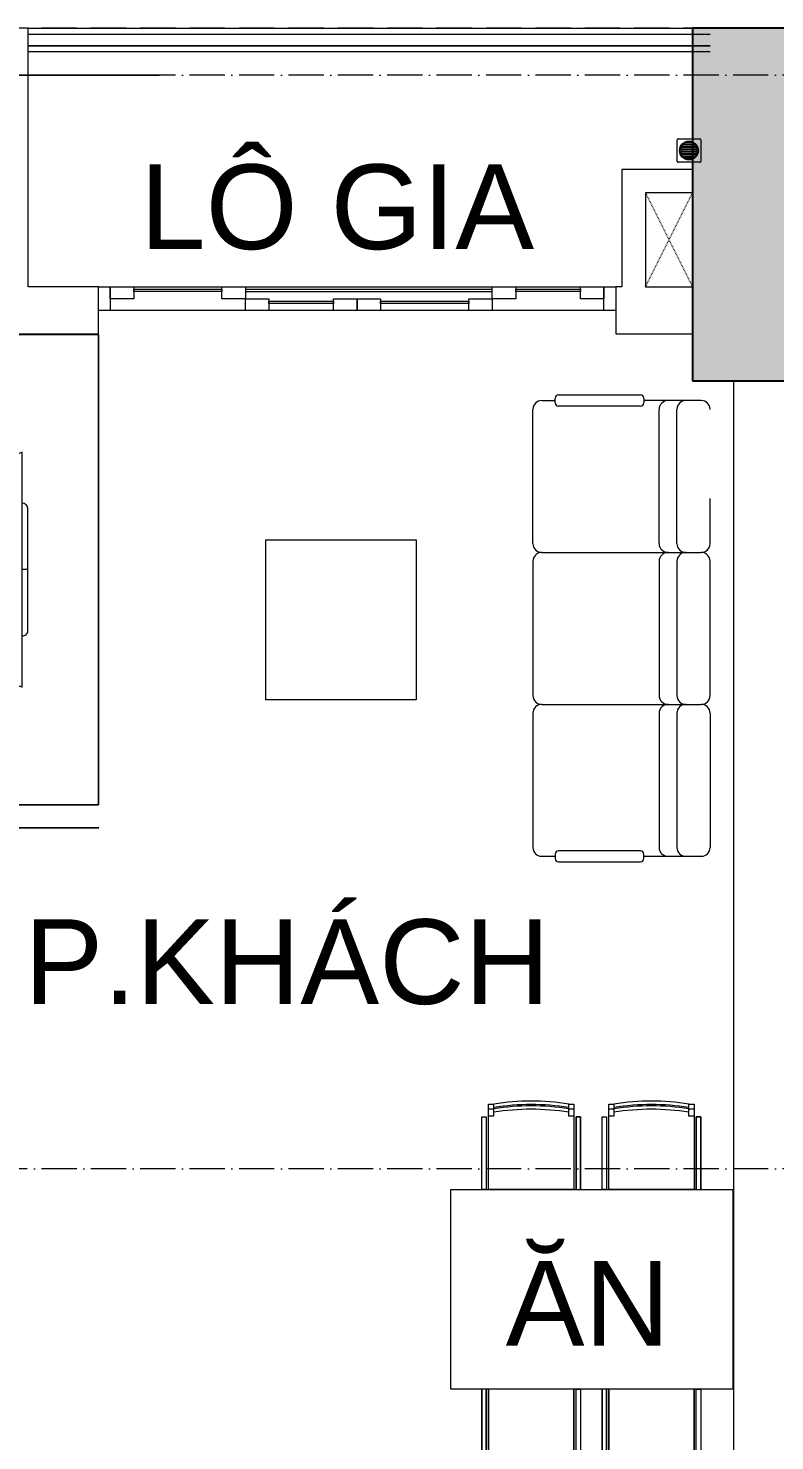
# Model space of a CAD drawing. Header units: millimetres. Extents: x -20144 to 122974, y -38328 to 48263.
# Drawn here: x 13801 to 16976, y 36593 to 42600 of the extents above; entities that cross this region are included whole.
import ezdxf

# ---------------------------------------------------------------- set-up
doc = ezdxf.new("R2010")
doc.units = ezdxf.units.MM
doc.linetypes.add('Dash', pattern=[6.35, 3.175, -3.175])
doc.linetypes.add('Grid Line', pattern=[4.2, 3, -0.6, 0, -0.6])
for name, color, linetype, lineweight in [('A-DETL-GENF', 31, 'Continuous', 5), ('A-DETL-GENF-HDLN', 161, 'Dash', 5), ('CHU', 181, 'Continuous', 5), ('CUA', 31, 'Continuous', 9), ('DIM', 1, 'Continuous', 5), ('DIM-200', 1, 'Continuous', 5), ('NET THAY 1', 41, 'Continuous', 5), ('NET-CAT', 3, 'Continuous', 15), ('NET-THAY', 2, 'Continuous', 9), ('THIET BI', 44, 'Continuous', 5), ('THIET-BI', 44, 'Continuous', 5), ('TRUC', 225, 'Continuous', 5), ('X-COT HAM$0$LC.HA', 8, 'Continuous', 9)]:
    doc.layers.add(name, color=color, linetype=linetype, lineweight=lineweight)
doc.styles.add('Arial_3', font='arial_0.ttf', dxfattribs={"height": 400})
doc.styles.add('Arial_4', font='arial_0.ttf', dxfattribs={"height": 360})
doc.dimstyles.new('Diagonal_-_2mm_Arial', dxfattribs={"dimscale": 304.8, "dimtxt": 408.10376, "dimasz": 0.984252, "dimexe": 0.656168, "dimexo": 4.593176, "dimgap": 0.098425, "dimtad": 1, "dimdec": 0, "dimzin": 0, "dimdsep": 46, "dimtxsty": 'Arial_3', "dimblk1": 'OBLIQUE', "dimblk2": 'OBLIQUE', "dimsah": 1, "dimcen": 0.09, "dimdle": 0.656168, "dimazin": 0, "dimtfac": 1, "dimtdec": 4, "dimtix": 1, "dimtmove": 0, "dimatfit": 3, "dimfxl": 0, "dimtvp": 1, "dimtolj": 1, "dimtzin": 0, "dimlwd": 9, "dimlwe": 9, "dimarcsym": 0})

# ---------------------------------------------------------------- blocks, each defined once
blk = doc.blocks.new('ALC1807-ASCENT PLAZA-KET CAU_rvt-1-MẶT BẰNG TẦNG 5 ĐẾN TẦNG 22')
at = {"layer": 'X-COT HAM$0$LC.HA'}
h = blk.add_hatch(color=256, dxfattribs=at)
h.dxf.hatch_style = 1
h.paths.add_polyline_path([(16625.4, 41099.9), (17125.4, 41099.9), (17125.4, 42599.9), (16625.4, 42599.9)])
at = {"ltscale": 1000}
blk.add_lwpolyline([(16625.4, 41099.9), (17125.4, 41099.9), (17125.4, 42599.9), (16625.4, 42599.9)], close=True, dxfattribs=at)
blk = doc.blocks.new('X-PHEU - X-PHEU-1231512-MẶT BẰNG TẦNG 5 ĐẾN TẦNG 22')
at = {"layer": 'THIET-BI'}
for p, q in [((25, 29), (25, 121)), ((29, 125), (121, 125)), ((125, 121), (125, 29)), ((42.5, 90.5), (42.5, 59.5)), ((47.5, 51.8), (47.5, 98.2)), ((52.5, 103.1), (52.5, 46.9)), ((57.5, 43.5), (57.5, 106.5)), ((62.5, 108.8), (62.5, 41.2)), ((67.5, 39.8), (67.5, 110.2)), ((72.5, 110.9), (72.5, 78.1)), ((72.5, 71.9), (72.5, 39.1)), ((77.5, 78.1), (77.5, 110.9)), ((77.5, 39.1), (77.5, 71.9)), ((82.5, 110.2), (82.5, 39.8)), ((87.5, 41.2), (87.5, 108.8)), ((92.5, 106.5), (92.5, 43.5)), ((97.5, 46.9), (97.5, 103.1)), ((102.5, 98.2), (102.5, 51.8)), ((107.5, 59.5), (107.5, 90.5)), ((121, 25), (29, 25))]:
    blk.add_line(p, q, dxfattribs=at)
blk.add_circle((75, 75), 40, dxfattribs=at)
for centre, radius, start, end in [((29, 121), 4, 90, 180), ((121, 121), 4, 0, 90), ((75, 75), 36, 139.80824, 154.52563), ((75, 75), 36, 119.0853, 128.68219), ((75, 75), 36, 102.0247, 110.31751), ((75, 75), 4, 128.68219, 231.31781), ((75, 75), 36, 90, 93.98208), ((75, 75), 36, 86.01792, 90), ((75, 75), 4, 308.68219, 51.31781), ((75, 75), 36, 69.68249, 77.9753), ((75, 75), 36, 51.31781, 60.9147), ((75, 75), 36, 25.47437, 40.19176), ((29, 29), 4, 180, 270), ((75, 75), 36, 205.47437, 220.19176), ((75, 75), 36, 231.31781, 240.9147), ((75, 75), 36, 249.68249, 257.9753), ((75, 75), 36, 266.01792, 270), ((75, 75), 36, 270, 273.98208), ((75, 75), 36, 282.0247, 290.31751), ((75, 75), 36, 299.0853, 308.68219), ((75, 75), 36, 319.80824, 334.52563), ((121, 29), 4, 270, 360)]:
    blk.add_arc(centre, radius, start, end, dxfattribs=at)
blk = doc.blocks.new('X-SOFA1 - X-SOFA-1366092-MẶT BẰNG TẦNG 5 ĐẾN TẦNG 22')
at = {"layer": 'THIET BI'}
for p, q in [((-716.2, 969.2), (-658.4, 969.2)), ((-658.4, 959.8), (-658.4, 978.7)), ((-644.3, 992.8), (-295.7, 992.8)), ((-281.5, 978.7), (-281.5, 959.8)), ((-103.7, 969.2), (-281.5, 969.2)), ((-37.7, 969.2), (-103.7, 969.2)), ((-753.8, 360.8), (-753.8, 931.5)), ((-295.7, 945.7), (-644.3, 945.7)), ((-216.7, 360.8), (-216.7, 931.5)), ((-141.3, 360.8), (-141.3, 931.5)), ((0, 360.8), (0, 552.3)), ((-1890, 376.4), (-1250, 376.4)), ((-1890, -303.6), (-1890, 376.4)), ((-1890, -303.6), (-1890, 376.4)), ((-1890, 376.4), (-1250, 376.4)), ((-1250, 376.4), (-1250, -303.6)), ((-1250, 376.4), (-1250, -303.6)), ((-716.2, 323.1), (-37.7, 323.1)), ((-753.8, 285.4), (-753.8, -285.4)), ((-216.7, 285.4), (-216.7, -285.4)), ((-141.3, 285.4), (-141.3, -285.4)), ((0, -285.4), (0, 285.4)), ((-1250, -303.6), (-1890, -303.6)), ((-1250, -303.6), (-1890, -303.6)), ((-716.2, -323.1), (-103.7, -323.1)), ((-103.7, -323.1), (-37.7, -323.1)), ((-753.8, -360.8), (-753.8, -931.5)), ((-216.7, -360.8), (-216.7, -931.5)), ((-141.3, -360.8), (-141.3, -931.5)), ((0, -360.8), (0, -931.5)), ((-658.4, -959.8), (-658.4, -978.7)), ((-295.7, -945.7), (-644.3, -945.7)), ((-281.5, -978.7), (-281.5, -959.8)), ((-716.2, -969.2), (-658.4, -969.2)), ((-644.3, -992.8), (-295.7, -992.8)), ((-281.5, -969.2), (-103.7, -969.2)), ((-103.7, -969.2), (-37.7, -969.2))]:
    blk.add_line(p, q, dxfattribs=at)
for centre, radius, start, end in [((-716.2, 931.5), 37.7, 90, 180), ((-644.3, 978.7), 14.1, 90, 180), ((-295.7, 978.7), 14.1, 0, 90), ((-179, 931.5), 37.7, 90, 180), ((-103.7, 931.5), 37.7, 90, 180), ((-37.7, 931.5), 37.7, 0, 90), ((-644.3, 959.8), 14.1, 180, 270), ((-295.7, 959.8), 14.1, 270, 0), ((-716.2, 360.8), 37.7, 180, 270), ((-179, 360.8), 37.7, 180, 270), ((-103.7, 360.8), 37.7, 180, 270), ((-37.7, 360.8), 37.7, 270, 0), ((-716.2, 285.4), 37.7, 90, 180), ((-179, 285.4), 37.7, 90, 180), ((-103.7, 285.4), 37.7, 90, 180), ((-37.7, 285.4), 37.7, 360, 90), ((-716.2, -285.4), 37.7, 180, 270), ((-179, -285.4), 37.7, 180, 270), ((-103.7, -285.4), 37.7, 180, 270), ((-37.7, -285.4), 37.7, 270, 0), ((-716.2, -360.8), 37.7, 90, 180), ((-179, -360.8), 37.7, 90, 180), ((-103.7, -360.8), 37.7, 90, 180), ((-37.7, -360.8), 37.7, 360, 90), ((-716.2, -931.5), 37.7, 180, 270), ((-644.3, -959.8), 14.1, 90, 180), ((-295.7, -959.8), 14.1, 0, 90), ((-179, -931.5), 37.7, 180, 270), ((-103.7, -931.5), 37.7, 180, 270), ((-37.7, -931.5), 37.7, 270, 0), ((-644.3, -978.7), 14.1, 180, 270), ((-295.7, -978.7), 14.1, 270, 0)]:
    blk.add_arc(centre, radius, start, end, dxfattribs=at)
blk = doc.blocks.new('X-BAN AN 4 GHE1 - X-BAN AN 4 GHE-1366095-MẶT BẰNG TẦNG 5 ĐẾN TẦNG 22')
at = {"layer": 'THIET BI'}
for p, q in [((165.2, 1212.7), (187, 1212.7)), ((165.2, 850), (165.2, 1212.7)), ((165.2, 1212.7), (165.2, 850)), ((187, 1212.7), (165.2, 1212.7)), ((187, 1177.9), (187, 1212.7)), ((506.1, 1212.7), (527.9, 1212.7)), ((506.1, 1212.7), (506.1, 1177.9)), ((527.9, 1212.7), (506.1, 1212.7)), ((527.9, 1212.7), (527.9, 850)), ((527.9, 850), (527.9, 1212.7)), ((676.8, 1212.7), (698.6, 1212.7)), ((676.8, 850), (676.8, 1212.7)), ((676.8, 1212.7), (676.8, 850)), ((698.6, 1212.7), (676.8, 1212.7)), ((698.6, 1177.9), (698.6, 1212.7)), ((1017.7, 1212.7), (1039.5, 1212.7)), ((1017.7, 1212.7), (1017.7, 1177.9)), ((1039.5, 1212.7), (1017.7, 1212.7)), ((1039.5, 1212.7), (1039.5, 850)), ((1039.5, 850), (1039.5, 1212.7)), ((136.9, 1158.5), (155.8, 1158.5)), ((136.9, 850), (136.9, 1158.5)), ((136.9, 1158.5), (155.8, 1158.5)), ((136.9, 850), (136.9, 1158.5)), ((155.8, 1158.5), (155.8, 850)), ((155.8, 1158.5), (155.8, 850)), ((165.2, 1190.9), (187, 1190.9)), ((165.2, 1161.9), (187, 1161.9)), ((187, 1161.9), (187, 1177.9)), ((506.1, 1190.9), (527.9, 1190.9)), ((506.1, 1177.9), (506.1, 1161.9)), ((506.1, 1161.9), (527.9, 1161.9)), ((537.3, 1158.5), (556.2, 1158.5)), ((537.3, 850), (537.3, 1158.5)), ((537.3, 1158.5), (537.3, 850)), ((556.2, 1158.5), (537.3, 1158.5)), ((556.2, 1158.5), (556.2, 850)), ((556.2, 850), (556.2, 1158.5)), ((648.5, 1158.5), (667.4, 1158.5)), ((648.5, 850), (648.5, 1158.5)), ((648.5, 1158.5), (667.4, 1158.5)), ((648.5, 850), (648.5, 1158.5)), ((667.4, 1158.5), (667.4, 850)), ((667.4, 1158.5), (667.4, 850)), ((676.8, 1190.9), (698.6, 1190.9)), ((676.8, 1161.9), (698.6, 1161.9)), ((698.6, 1161.9), (698.6, 1177.9)), ((1017.7, 1190.9), (1039.5, 1190.9)), ((1017.7, 1177.9), (1017.7, 1161.9)), ((1017.7, 1161.9), (1039.5, 1161.9)), ((1048.9, 1158.5), (1067.8, 1158.5)), ((1048.9, 850), (1048.9, 1158.5)), ((1048.9, 1158.5), (1048.9, 850)), ((1067.8, 1158.5), (1048.9, 1158.5)), ((1067.8, 1158.5), (1067.8, 850)), ((1067.8, 850), (1067.8, 1158.5)), ((0, 850), (136.9, 850)), ((0, 0), (0, 850)), ((0, 0), (0, 850)), ((0, 850), (1200, 850)), ((155.8, 850), (136.9, 850)), ((155.8, 850), (165.2, 850)), ((165.2, 850), (527.9, 850)), ((527.9, 850), (537.3, 850)), ((537.3, 850), (556.2, 850)), ((556.2, 850), (648.5, 850)), ((667.4, 850), (648.5, 850)), ((667.4, 850), (676.8, 850)), ((676.8, 850), (1039.5, 850)), ((1039.5, 850), (1048.9, 850)), ((1048.9, 850), (1067.8, 850)), ((1067.8, 850), (1200, 850)), ((1200, 850), (1200, 0)), ((1200, 850), (1200, 0)), ((136.9, 0), (0, 0)), ((1200, 0), (0, 0)), ((136.9, -308.5), (136.9, 0)), ((155.8, 0), (136.9, 0)), ((136.9, 0), (136.9, -308.5)), ((155.8, 0), (155.8, -308.5)), ((165.2, 0), (155.8, 0)), ((155.8, -308.5), (155.8, 0)), ((165.2, -362.7), (165.2, 0)), ((165.2, 0), (527.9, 0)), ((165.2, -362.7), (165.2, 0)), ((527.9, 0), (527.9, -362.7)), ((537.3, 0), (527.9, 0)), ((527.9, 0), (527.9, -362.7)), ((537.3, -308.5), (537.3, 0)), ((537.3, 0), (556.2, 0)), ((537.3, -308.5), (537.3, 0)), ((556.2, 0), (556.2, -308.5)), ((648.5, 0), (556.2, 0)), ((556.2, 0), (556.2, -308.5)), ((648.5, -308.5), (648.5, 0)), ((667.4, 0), (648.5, 0)), ((648.5, 0), (648.5, -308.5)), ((667.4, 0), (667.4, -308.5)), ((676.8, 0), (667.4, 0)), ((667.4, -308.5), (667.4, 0)), ((676.8, -362.7), (676.8, 0)), ((676.8, 0), (1039.5, 0)), ((676.8, -362.7), (676.8, 0)), ((1039.5, 0), (1039.5, -362.7)), ((1048.9, 0), (1039.5, 0)), ((1039.5, 0), (1039.5, -362.7)), ((1048.9, -308.5), (1048.9, 0)), ((1048.9, 0), (1067.8, 0)), ((1048.9, -308.5), (1048.9, 0)), ((1067.8, 0), (1067.8, -308.5)), ((1200, 0), (1067.8, 0)), ((1067.8, 0), (1067.8, -308.5)), ((155.8, -308.5), (136.9, -308.5)), ((136.9, -308.5), (155.8, -308.5)), ((165.2, -311.9), (187, -311.9)), ((165.2, -340.9), (187, -340.9)), ((187, -311.9), (187, -327.9)), ((187, -327.9), (187, -362.7)), ((506.1, -311.9), (527.9, -311.9)), ((506.1, -327.9), (506.1, -311.9)), ((506.1, -362.7), (506.1, -327.9)), ((506.1, -340.9), (527.9, -340.9)), ((556.2, -308.5), (537.3, -308.5)), ((556.2, -308.5), (537.3, -308.5)), ((667.4, -308.5), (648.5, -308.5)), ((648.5, -308.5), (667.4, -308.5)), ((676.8, -311.9), (698.6, -311.9)), ((676.8, -340.9), (698.6, -340.9)), ((698.6, -311.9), (698.6, -327.9)), ((698.6, -327.9), (698.6, -362.7)), ((1017.7, -311.9), (1039.5, -311.9)), ((1017.7, -327.9), (1017.7, -311.9)), ((1017.7, -362.7), (1017.7, -327.9)), ((1017.7, -340.9), (1039.5, -340.9)), ((1067.8, -308.5), (1048.9, -308.5)), ((1067.8, -308.5), (1048.9, -308.5)), ((187, -362.7), (165.2, -362.7)), ((187, -362.7), (165.2, -362.7)), ((527.9, -362.7), (506.1, -362.7)), ((527.9, -362.7), (506.1, -362.7)), ((698.6, -362.7), (676.8, -362.7)), ((698.6, -362.7), (676.8, -362.7)), ((1039.5, -362.7), (1017.7, -362.7)), ((1039.5, -362.7), (1017.7, -362.7))]:
    blk.add_line(p, q, dxfattribs=at)
for centre, radius, start, end in [((346.5, 211.9), 1013.4, 80.94073, 99.05927), ((346.5, 211.9), 1013.4, 80.94073, 99.05927), ((346.5, 211.9), 998.9, 80.80804, 99.19196), ((346.5, 191.8), 1013.4, 80.94073, 99.05927), ((858.1, 211.9), 1013.4, 80.94073, 99.05927), ((858.1, 211.9), 1013.4, 80.94073, 99.05927), ((858.1, 211.9), 998.9, 80.80804, 99.19196), ((858.1, 191.8), 1013.4, 80.94073, 99.05927), ((346.5, 191.8), 998.9, 80.80804, 99.19196), ((858.1, 191.8), 998.9, 80.80804, 99.19196), ((346.5, 658.2), 998.9, 260.80804, 279.19196), ((346.5, 658.2), 1013.4, 260.94073, 279.05927), ((346.5, 638.1), 998.9, 260.80804, 279.19196), ((858.1, 658.2), 998.9, 260.80804, 279.19196), ((858.1, 658.2), 1013.4, 260.94073, 279.05927), ((858.1, 638.1), 998.9, 260.80804, 279.19196), ((346.5, 638.1), 1013.4, 260.94073, 279.05927), ((346.5, 638.1), 1013.4, 260.94073, 279.05927), ((858.1, 638.1), 1013.4, 260.94073, 279.05927), ((858.1, 638.1), 1013.4, 260.94073, 279.05927)]:
    blk.add_arc(centre, radius, start, end, dxfattribs=at)
blk = doc.blocks.new('X-TV1 - X-TV-1366096-MẶT BẰNG TẦNG 5 ĐẾN TẦNG 22')
at = {"layer": 'THIET BI'}
for p, q in [((0, -400), (0, -1.4)), ((0, -1.4), (0, -400)), ((522.5, -25), (500, -75)), ((1477.5, -25), (522.5, -25)), ((1500, -75), (1477.5, -25)), ((2000, -1.3), (2000, -400)), ((2000, -400), (2000, -1.3)), ((500, -75), (1500, -75)), ((740, -100), (1260, -100)), ((1000, -100), (1000, -75)), ((2000, -400), (0, -400)), ((0, -400), (2000, -400))]:
    blk.add_line(p, q, dxfattribs=at)
for centre, start_param, end_param in [((740, -25), 0.148698, 1.570796), ((1260, -25), 4.712389, 6.134487), ((740, -75), 1.570796, 3.141593), ((1260, -75), 3.141593, 4.712389)]:
    blk.add_ellipse(centre, major_axis=(0, 25), ratio=0.9, start_param=start_param, end_param=end_param, dxfattribs=at)
blk = doc.blocks.new('CUA LO GIA - DB6-1834141-MẶT BẰNG TẦNG 5 ĐẾN TẦNG 22')
at = {"layer": 'CUA'}
for p, q in [((-1100, 0), (-1050, 0)), ((-1100, -100), (-1100, 0)), ((-1050, 0), (-1050, -100)), ((-1050, 0), (-575, 0)), ((-575, 0), (-475, 0)), ((-575, -50), (-575, 0)), ((-475, 0), (-475, -50)), ((-475, 0), (-100, 0)), ((-100, 0), (0, 0)), ((-100, -50), (-100, 0)), ((0, 0), (100, 0)), ((0, -50), (0, 0)), ((0, 0), (0, -50)), ((100, 0), (100, -50)), ((100, 0), (375, 0)), ((375, 0), (475, 0)), ((375, -50), (375, 0)), ((475, 0), (475, -50)), ((475, 0), (1050, 0)), ((1050, 0), (1100, 0)), ((1050, -100), (1050, 0)), ((1100, 0), (1100, -100)), ((-1050, -50), (-950, -50)), ((-1050, -100), (-1050, -50)), ((-950, -50), (-950, -100)), ((-675, -50), (-575, -50)), ((-675, -100), (-675, -50)), ((-475, -50), (-575, -50)), ((-575, -50), (-575, -100)), ((-475, -30), (-100, -30)), ((-475, -40), (-475, -30)), ((-100, -40), (-475, -40)), ((-100, -30), (-100, -40)), ((0, -50), (-100, -50)), ((100, -50), (0, -50)), ((100, -30), (375, -30)), ((100, -40), (100, -30)), ((375, -40), (100, -40)), ((375, -30), (375, -40)), ((475, -50), (375, -50)), ((475, -50), (575, -50)), ((475, -100), (475, -50)), ((575, -50), (575, -100)), ((950, -50), (1050, -50)), ((950, -100), (950, -50)), ((1050, -50), (1050, -100)), ((-1050, -100), (-1100, -100)), ((-950, -100), (-1050, -100)), ((-950, -80), (-675, -80)), ((-950, -90), (-950, -80)), ((-675, -90), (-950, -90)), ((-675, -100), (-950, -100)), ((-675, -80), (-675, -90)), ((-575, -100), (-675, -100)), ((475, -80), (-575, -80)), ((475, -90), (-575, -90)), ((475, -100), (-575, -100)), ((575, -100), (475, -100)), ((575, -80), (950, -80)), ((575, -90), (575, -80)), ((950, -90), (575, -90)), ((950, -100), (575, -100)), ((950, -80), (950, -90)), ((1050, -100), (950, -100)), ((1100, -100), (1050, -100))]:
    blk.add_line(p, q, dxfattribs=at)
blk = doc.blocks.new('Top Rail Type - Top Rail_Internal_-1915005-MẶT BẰNG TẦNG 5 ĐẾN TẦNG 22')
at = {"layer": 'NET THAY 1'}
for p, q in [((13800.5, 42574.9), (16700.5, 42574.9)), ((16700.5, 42524.9), (13800.5, 42524.9))]:
    blk.add_line(p, q, dxfattribs=at)
blk = doc.blocks.new('Top Rail Type - Top Rail_Internal_-V70-MẶT BẰNG TẦNG 5 ĐẾN TẦNG 22')
at = {"layer": 'NET THAY 1'}
for p, q in [((13800.5, 42574.9), (16700.5, 42574.9)), ((13800.5, 42524.9), (16700.5, 42524.9))]:
    blk.add_line(p, q, dxfattribs=at)
blk = doc.blocks.new('Family2 - Family1-1830951-MẶT BẰNG TẦNG 5 ĐẾN TẦNG 22')
at = {"layer": 'A-DETL-GENF'}
for p, q in [((200, 400), (0, 400)), ((0, 400), (0, 0)), ((200, 0), (200, 400)), ((0, 0), (200, 0))]:
    blk.add_line(p, q, dxfattribs=at)
at = {"layer": 'A-DETL-GENF-HDLN'}
for p, q in [((0, 400), (200, 0.8)), ((0, 0), (200, 399.2))]:
    blk.add_line(p, q, dxfattribs=at)
blk = doc.blocks.new('DIMBLOCK14-MẶT BẰNG TẦNG 5 ĐẾN TẦNG 22')
at = {"layer": 'DIM-200', "lineweight": 9, "transparency": 16777216}
for p, q in [((13169.7, 38999.9), (13169.7, 42599.9)), ((13169.7, 42399.9), (13019.7, 42549.9)), ((14357.6, 42399.9), (12969.7, 42399.9)), ((13169.7, 42399.9), (13319.7, 42249.9)), ((13169.7, 42399.9), (14357.6, 42399.9)), ((13169.7, 39199.9), (13019.7, 39349.9)), ((14100.5, 39199.9), (12969.7, 39199.9)), ((13169.7, 39199.9), (13319.7, 39049.9)), ((13169.7, 39199.9), (14100.5, 39199.9))]:
    blk.add_line(p, q, dxfattribs=at)
at = {"layer": 'DIM-200', "color": 0, "lineweight": 9, "transparency": 16777216, "insert": (12620.4, 40184.6), "char_height": 400, "width": 1476.708, "attachment_point": 1, "rotation": 90, "line_spacing_factor": 0.941778, "style": 'Arial_3'}
blk.add_mtext('3200', dxfattribs=at)
blk = doc.blocks.new('_Oblique')
at = {"color": 0, "linetype": 'ByBlock', "lineweight": -2}
blk.add_line((-0.5, -0.5), (0.5, 0.5), dxfattribs=at)

msp = doc.modelspace()

# ---------------------------------------------------------------- linework, layer by layer
at = {"layer": 'NET-CAT'}
for p, q in [((13800.5, 42599.9), (13600.5, 42599.9)), ((13800.5, 41499.9), (13800.5, 42599.9)), ((16325.4, 41999.9), (16325.4, 41499.9)), ((16625.4, 41999.9), (16325.4, 41999.9)), ((14099.1, 41499.9), (13800.5, 41499.9)), ((16325.4, 41499.9), (16299.1, 41499.9)), ((14099.1, 41299.9), (14099.1, 41399.9)), ((16299.1, 41399.9), (16299.1, 41299.9)), ((13700.5, 41299.9), (14099.1, 41299.9)), ((16299.1, 41299.9), (16325.4, 41299.9)), ((16325.4, 41299.9), (16625.4, 41299.9)), ((16800.5, 41099.9), (16800.5, 35099.9))]:
    msp.add_line(p, q, dxfattribs=at)
at = {"layer": 'NET-THAY'}
for p, q in [((13800.5, 42599.9), (16700.5, 42599.9)), ((16700.5, 42499.9), (13800.5, 42499.9))]:
    msp.add_line(p, q, dxfattribs=at)
at = {"layer": 'TRUC', "linetype": 'Grid Line', "ltscale": 50}
for p, q in [((43000.5, 42599.9), (-11036.3, 42599.9)), ((43000.5, 42399.9), (-14407, 42399.9)), ((43000.5, 37749.9), (-12092.4, 37749.9))]:
    msp.add_line(p, q, dxfattribs=at)

# ---------------------------------------------------------------- block references
at = {"lineweight": 5}
msp.add_blockref('ALC1807-ASCENT PLAZA-KET CAU_rvt-1-MẶT BẰNG TẦNG 5 ĐẾN TẦNG 22', (0, 0), dxfattribs=at)
at = {"layer": 'A-DETL-GENF'}
msp.add_blockref('Family2 - Family1-1830951-MẶT BẰNG TẦNG 5 ĐẾN TẦNG 22', (16425.4, 41499.9), dxfattribs=at)
at = {"layer": 'CUA', "rotation": 180}
msp.add_blockref('CUA LO GIA - DB6-1834141-MẶT BẰNG TẦNG 5 ĐẾN TẦNG 22', (15199.1, 41399.9), dxfattribs=at)
at = {"layer": 'NET THAY 1'}
for name in ['Top Rail Type - Top Rail_Internal_-1915005-MẶT BẰNG TẦNG 5 ĐẾN TẦNG 22', 'Top Rail Type - Top Rail_Internal_-V70-MẶT BẰNG TẦNG 5 ĐẾN TẦNG 22']:
    msp.add_blockref(name, (0, 0), dxfattribs=at)
at = {"layer": 'THIET BI'}
for name, p, rotation in [('X-TV1 - X-TV-1366096-MẶT BẰNG TẦNG 5 ĐẾN TẦNG 22', (13699.1, 39297.7), 90.00000000424181), ('X-BAN AN 4 GHE1 - X-BAN AN 4 GHE-1366095-MẶT BẰNG TẦNG 5 ĐẾN TẦNG 22', (16797.7, 37662.2), 180)]:
    msp.add_blockref(name, p, dxfattribs=dict(at, rotation=rotation))
msp.add_blockref('X-SOFA1 - X-SOFA-1366092-MẶT BẰNG TẦNG 5 ĐẾN TẦNG 22', (16700.5, 40047.7), dxfattribs=at)
at = {"layer": 'THIET-BI', "rotation": 269.9999999999997}
msp.add_blockref('X-PHEU - X-PHEU-1231512-MẶT BẰNG TẦNG 5 ĐẾN TẦNG 22', (16535.5, 42154.9), dxfattribs=at)

# ---------------------------------------------------------------- texts
at = {"layer": 'CHU', "color": 7, "char_height": 360, "attachment_point": 3, "line_spacing_factor": 0.936439, "style": 'Arial_4'}
for s, insert, width in [('\\pt2540.0016,5079.9996,7620.0012,10159.9992,12700.0008,15239.9988,17780.0004,20319.9984,22860,25400.0016,27939.9996,30480.0012,33019.9992,35560.0008,38099.9988,40640.0004,43179.9984,45720,48260.0016,50799.9996,53340.0012,55879.9992,58420.0008,60959.9988,63500.0004,66039.9984,68580,71120.0016,73659.9996,76200.0012,78739.9992,81280.0008;LÔ GIA', (15952.3, 42020.7), 1888.531), ('\\pt2540.0016,5079.9996,7620.0012,10159.9992,12700.0008,15239.9988,17780.0004,20319.9984,22860,25400.0016,27939.9996,30480.0012,33019.9992,35560.0008,38099.9988,40640.0004,43179.9984,45720,48260.0016,50799.9996,53340.0012,55879.9992,58420.0008,60959.9988,63500.0004,66039.9984,68580,71120.0016,73659.9996,76200.0012,78739.9992,81280.0008;P.KHÁCH', (16019.5, 38810.6), 2217.96), ('\\pt2540.0016,5079.9996,7620.0012,10159.9992,12700.0008,15239.9988,17780.0004,20319.9984,22860,25400.0016,27939.9996,30480.0012,33019.9992,35560.0008,38099.9988,40640.0004,43179.9984,45720,48260.0016,50799.9996,53340.0012,55879.9992,58420.0008,60959.9988,63500.0004,66039.9984,68580,71120.0016,73659.9996,76200.0012,78739.9992,81280.0008;ĂN', (16529.7, 37357.7), 694.88)]:
    msp.add_mtext(s, dxfattribs=dict(at, insert=insert, width=width))

# ---------------------------------------------------------------- dimensions: what is measured, and where the dimension line sits
at = {"layer": 'DIM', "lineweight": 9}
dim = msp.add_linear_dim(base=(13169.7, 42399.9), p1=(12700.5, 39199.9), p2=(12957.6, 42399.9), angle=90, dimstyle='Diagonal_-_2mm_Arial', override={"dimpost": '<>', "dimfxl": 3210.306783}, dxfattribs=at)
dim.commit()
dim.dimension.update_dxf_attribs({"geometry": 'DIMBLOCK14-MẶT BẰNG TẦNG 5 ĐẾN TẦNG 22', "text_midpoint": (12935.3, 40799.9)})

doc.saveas('drawing.dxf')
